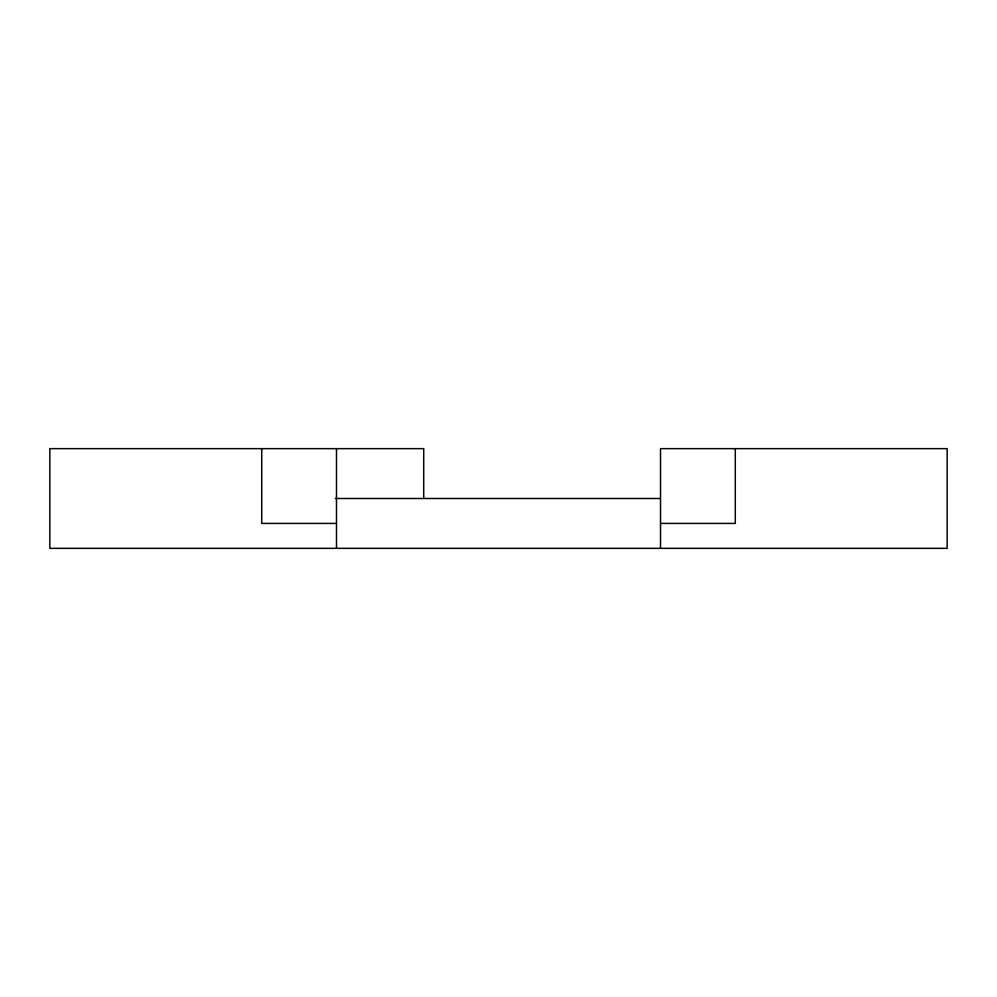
<?xml version="1.0" encoding="UTF-8"?>
<svg xmlns="http://www.w3.org/2000/svg" width="997" height="997" viewBox="0 0 997 997"><rect width="100%" height="100%" fill="white"/><g stroke="black" fill="none" stroke-linecap="round" stroke-linejoin="round"><path stroke-width="1.5" d="M335.353 498.5L660.513 498.5M336.488 523.425L261.713 523.425L261.713 448.65M660.513 523.425L735.288 523.425L735.288 448.65M660.513 548.35L660.513 448.65L947.15 448.65L947.15 548.35L49.85 548.35L49.85 448.65L423.725 448.65L423.725 498.5M336.488 448.65L336.488 548.35"/></g></svg>
